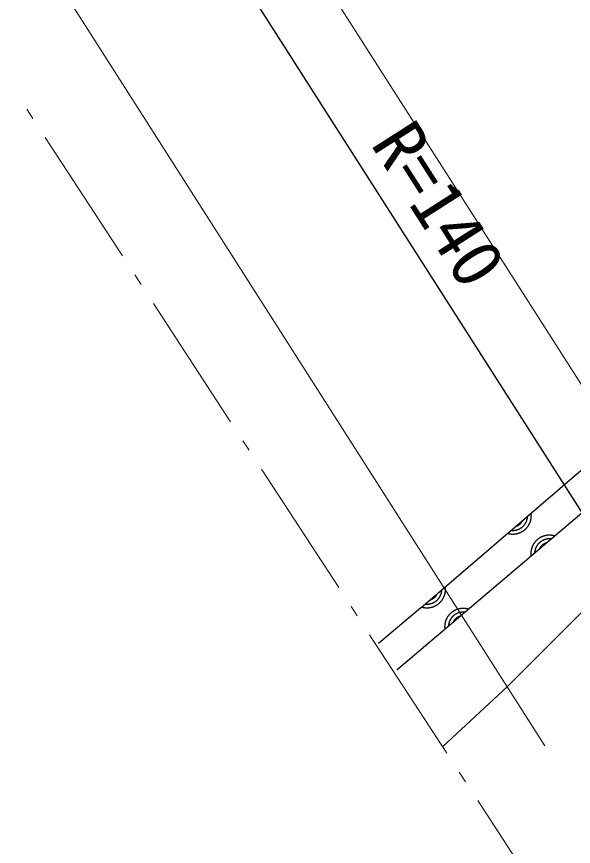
# Model space of a CAD drawing. Units: millimetres, scale not verified. Extents: x 40000 to 680000, y 20000 to 380000.
# Drawn here: x 82410 to 102099, y 261905 to 291258 of the extents above; entities that cross this region are included whole.
import ezdxf
from ezdxf.enums import TextEntityAlignment as Align

# ---------------------------------------------------------------- set-up
doc = ezdxf.new("R2010")
doc.units = ezdxf.units.MM
doc.header["$LTSCALE"] = 1000
for name, color, linetype, lineweight in [('M-BGD', 7, 'Continuous', 25), ('M-BGD-HTXT', 7, 'Continuous', 13), ('M-BMK-SRVR', 3, 'Continuous', 25), ('M-STR-HTXT', 7, 'Continuous', 13)]:
    doc.layers.add(name, color=color, linetype=linetype, lineweight=lineweight)
doc.styles.add('ＭＳ ゴシック', font='')
doc.styles.get('ＭＳ ゴシック').set_extended_font_data('MS Gothic')

msp = doc.modelspace()

# ---------------------------------------------------------------- linework, layer by layer
at = {"layer": 'M-BGD'}
for p, q in [((96699, 270340), (112972, 284325)), ((113670, 283276), (95853, 268140)), ((99764, 267561), (103743, 271540)), ((96699, 270340), (95204, 269083)), ((97478, 265444), (99764, 267561))]:
    msp.add_line(p, q, dxfattribs=at)
for points in [[(99771, 272979), (99782, 272976), (99793, 272973), (99804, 272970), (99816, 272968), (99827, 272965), (99838, 272963), (99850, 272961), (99861, 272959), (99872, 272958), (99884, 272956), (99895, 272955), (99907, 272954), (99919, 272954), (99930, 272953), (99942, 272953), (99953, 272952), (99965, 272952), (99976, 272953), (99988, 272953), (99999, 272954), (100011, 272955), (100022, 272956), (100034, 272957), (100045, 272958), (100057, 272960), (100068, 272962), (100080, 272964), (100091, 272966), (100102, 272969), (100114, 272971), (100125, 272974), (100136, 272977), (100147, 272981), (100158, 272984), (100169, 272988), (100180, 272992), (100191, 272996), (100201, 273000), (100212, 273004), (100223, 273009), (100233, 273014), (100244, 273019), (100254, 273024), (100264, 273029), (100275, 273035), (100285, 273040), (100295, 273046), (100304, 273052), (100314, 273058), (100324, 273065), (100333, 273071), (100343, 273078), (100352, 273085), (100361, 273092), (100370, 273099), (100379, 273107), (100388, 273114), (100396, 273122), (100405, 273130), (100413, 273138), (100422, 273146), (100430, 273154), (100437, 273163), (100445, 273171), (100453, 273180), (100460, 273189), (100468, 273198), (100475, 273207), (100482, 273216), (100489, 273225), (100495, 273235), (100502, 273244), (100508, 273254), (100514, 273264), (100520, 273274), (100526, 273284), (100532, 273294), (100537, 273304), (100542, 273314), (100547, 273325), (100552, 273335), (100557, 273346), (100561, 273356), (100566, 273367), (100570, 273378), (100574, 273389), (100578, 273400), (100581, 273411), (100585, 273422), (100588, 273433), (100591, 273444), (100593, 273455), (100596, 273467), (100598, 273478), (100601, 273489), (100603, 273501), (100604, 273512), (100606, 273524), (100607, 273535), (100608, 273547), (100609, 273558), (100610, 273570), (100611, 273581), (100611, 273593), (100611, 273604), (100611, 273616), (100611, 273627), (100610, 273639), (100610, 273650), (100609, 273662), (100608, 273673), (100606, 273685), (100605, 273696)], [(99896, 273087), (99905, 273086), (99914, 273085), (99924, 273084), (99933, 273084), (99942, 273083), (99951, 273083), (99961, 273083), (99970, 273083), (99979, 273084), (99989, 273084), (99998, 273085), (100007, 273086), (100016, 273087), (100026, 273088), (100035, 273089), (100044, 273091), (100053, 273092), (100062, 273094), (100072, 273096), (100081, 273098), (100090, 273100), (100099, 273103), (100108, 273105), (100116, 273108), (100125, 273111), (100134, 273114), (100143, 273117), (100152, 273121), (100160, 273124), (100169, 273128), (100177, 273132), (100186, 273136), (100194, 273140), (100202, 273144), (100210, 273149), (100218, 273153), (100227, 273158), (100234, 273163), (100242, 273168), (100250, 273173), (100258, 273178), (100265, 273184), (100273, 273189), (100280, 273195), (100287, 273201), (100295, 273207), (100302, 273213), (100309, 273219), (100315, 273225), (100322, 273232), (100329, 273238), (100335, 273245), (100342, 273252), (100348, 273259), (100354, 273266), (100360, 273273), (100366, 273280), (100372, 273287), (100377, 273295), (100383, 273302), (100388, 273310), (100393, 273318), (100398, 273325), (100403, 273333), (100408, 273341), (100413, 273349), (100417, 273357), (100422, 273366), (100426, 273374), (100430, 273382), (100434, 273391), (100438, 273399), (100441, 273408), (100445, 273417), (100448, 273425), (100451, 273434), (100454, 273443), (100457, 273452), (100460, 273461), (100462, 273470), (100465, 273479), (100467, 273488), (100469, 273497), (100471, 273506), (100472, 273515), (100474, 273524), (100475, 273533), (100476, 273543), (100478, 273552), (100478, 273561), (100479, 273570), (100480, 273580), (100480, 273589)], [(100060, 273228), (100066, 273230), (100073, 273232), (100080, 273234), (100086, 273236), (100093, 273238), (100099, 273241), (100106, 273243), (100112, 273246), (100119, 273249), (100125, 273252), (100131, 273255), (100138, 273258), (100144, 273261), (100150, 273265), (100156, 273268), (100162, 273272), (100168, 273276), (100174, 273279), (100180, 273283), (100185, 273287), (100191, 273291), (100197, 273296), (100202, 273300), (100208, 273304), (100213, 273309), (100218, 273313), (100223, 273318), (100228, 273323), (100233, 273328), (100238, 273333), (100243, 273338), (100248, 273343), (100253, 273348), (100257, 273354), (100262, 273359), (100266, 273364), (100270, 273370), (100274, 273376), (100278, 273381), (100282, 273387), (100286, 273393), (100290, 273399), (100294, 273405), (100297, 273411), (100301, 273417), (100304, 273423), (100307, 273429), (100310, 273436), (100313, 273442), (100316, 273448)], [(101438, 272884), (101427, 272888), (101416, 272891), (101405, 272894), (101394, 272896), (101382, 272899), (101371, 272901), (101360, 272903), (101348, 272905), (101337, 272907), (101325, 272908), (101314, 272909), (101302, 272910), (101291, 272911), (101279, 272912), (101268, 272912), (101256, 272913), (101245, 272913), (101233, 272912), (101221, 272912), (101210, 272911), (101198, 272911), (101187, 272910), (101175, 272909), (101164, 272907), (101152, 272906), (101141, 272904), (101130, 272902), (101118, 272900), (101107, 272897), (101096, 272895), (101084, 272892), (101073, 272889), (101062, 272886), (101051, 272882), (101040, 272879), (101029, 272875), (101018, 272871), (101008, 272867), (100997, 272862), (100986, 272858), (100976, 272853), (100965, 272848), (100955, 272843), (100945, 272838), (100934, 272832), (100924, 272827), (100914, 272821), (100904, 272815), (100895, 272809), (100885, 272802), (100875, 272796), (100866, 272789), (100857, 272782), (100847, 272775), (100838, 272768), (100829, 272761), (100821, 272753), (100812, 272746), (100803, 272738), (100795, 272730), (100787, 272722), (100779, 272714), (100771, 272705), (100763, 272697), (100755, 272688), (100748, 272679), (100740, 272670), (100733, 272661), (100726, 272652), (100719, 272643), (100712, 272633), (100706, 272624), (100700, 272614), (100693, 272604), (100687, 272595), (100681, 272585), (100676, 272574), (100670, 272564), (100665, 272554), (100660, 272544), (100655, 272533), (100650, 272523), (100646, 272512), (100641, 272501), (100637, 272491), (100633, 272480), (100629, 272469), (100626, 272458), (100622, 272447), (100619, 272436), (100616, 272425), (100613, 272413), (100610, 272402), (100608, 272391), (100606, 272379), (100604, 272368), (100602, 272357), (100600, 272345), (100599, 272334), (100597, 272322), (100596, 272311), (100596, 272299), (100595, 272288), (100595, 272276), (100594, 272265), (100594, 272253), (100595, 272241), (100595, 272230), (100596, 272218), (100596, 272207), (100597, 272195), (100599, 272184), (100600, 272172)], [(101313, 272778), (101304, 272779), (101294, 272780), (101285, 272781), (101276, 272781), (101266, 272781), (101257, 272782), (101248, 272782), (101239, 272782), (101229, 272781), (101220, 272781), (101211, 272780), (101201, 272780), (101192, 272779), (101183, 272778), (101174, 272776), (101164, 272775), (101155, 272773), (101146, 272772), (101137, 272770), (101128, 272768), (101119, 272765), (101110, 272763), (101101, 272761), (101092, 272758), (101083, 272755), (101074, 272752), (101066, 272749), (101057, 272745), (101048, 272742), (101040, 272738), (101031, 272734), (101023, 272731), (101014, 272726), (101006, 272722), (100998, 272718), (100990, 272713), (100982, 272709), (100974, 272704), (100966, 272699), (100958, 272694), (100950, 272688), (100943, 272683), (100935, 272678), (100928, 272672), (100920, 272666), (100913, 272660), (100906, 272654), (100899, 272648), (100892, 272642), (100886, 272635), (100879, 272629), (100872, 272622), (100866, 272616), (100860, 272609), (100853, 272602), (100847, 272595), (100842, 272587), (100836, 272580), (100830, 272573), (100825, 272565), (100819, 272558), (100814, 272550), (100809, 272542), (100804, 272534), (100799, 272526), (100794, 272518), (100790, 272510), (100785, 272502), (100781, 272494), (100777, 272485), (100773, 272477), (100769, 272468), (100766, 272460), (100762, 272451), (100759, 272443), (100755, 272434), (100752, 272425), (100750, 272416), (100747, 272407), (100744, 272398), (100742, 272389), (100740, 272380), (100737, 272371), (100736, 272362), (100734, 272353), (100732, 272344), (100731, 272335), (100729, 272325), (100728, 272316), (100727, 272307), (100727, 272298), (100726, 272288), (100726, 272279)], [(101148, 272638), (101141, 272636), (101135, 272634), (101128, 272632), (101121, 272630), (101115, 272627), (101108, 272625), (101102, 272622), (101095, 272620), (101089, 272617), (101082, 272614), (101076, 272611), (101070, 272608), (101064, 272605), (101058, 272601), (101051, 272598), (101045, 272594), (101040, 272591), (101034, 272587), (101028, 272583), (101022, 272579), (101016, 272575), (101011, 272571), (101005, 272566), (101000, 272562), (100994, 272558), (100989, 272553), (100984, 272548), (100979, 272544), (100974, 272539), (100969, 272534), (100964, 272529), (100959, 272524), (100954, 272518), (100950, 272513), (100945, 272508), (100941, 272502), (100937, 272497), (100933, 272491), (100928, 272486), (100924, 272480), (100921, 272474), (100917, 272468), (100913, 272462), (100909, 272456), (100906, 272450), (100903, 272444), (100899, 272438), (100896, 272432), (100893, 272425), (100890, 272419)], [(96737, 270372), (96748, 270369), (96759, 270366), (96771, 270363), (96782, 270361), (96793, 270358), (96805, 270356), (96816, 270354), (96827, 270352), (96839, 270351), (96850, 270349), (96862, 270348), (96873, 270347), (96885, 270346), (96896, 270346), (96908, 270345), (96920, 270345), (96931, 270345), (96943, 270345), (96954, 270346), (96966, 270347), (96977, 270347), (96989, 270348), (97000, 270350), (97012, 270351), (97023, 270353), (97035, 270355), (97046, 270357), (97057, 270359), (97069, 270362), (97080, 270364), (97091, 270367), (97102, 270370), (97113, 270373), (97124, 270377), (97135, 270380), (97146, 270384), (97157, 270388), (97168, 270393), (97179, 270397), (97189, 270402), (97200, 270406), (97210, 270411), (97221, 270417), (97231, 270422), (97241, 270427), (97251, 270433), (97261, 270439), (97271, 270445), (97281, 270451), (97290, 270458), (97300, 270464), (97309, 270471), (97318, 270478), (97328, 270485), (97337, 270492), (97345, 270499), (97354, 270507), (97363, 270515), (97371, 270523), (97380, 270531), (97388, 270539), (97396, 270547), (97404, 270555), (97412, 270564), (97419, 270573), (97427, 270581), (97434, 270590), (97441, 270600), (97448, 270609), (97455, 270618), (97462, 270628), (97468, 270637), (97475, 270647), (97481, 270657), (97487, 270666), (97492, 270676), (97498, 270687), (97503, 270697), (97509, 270707), (97514, 270717), (97519, 270728), (97523, 270739), (97528, 270749), (97532, 270760), (97536, 270771), (97540, 270782), (97544, 270793), (97548, 270804), (97551, 270815), (97554, 270826), (97557, 270837), (97560, 270848), (97562, 270859), (97565, 270871), (97567, 270882), (97569, 270893), (97571, 270905), (97572, 270916), (97574, 270928), (97575, 270939), (97576, 270951), (97577, 270962), (97577, 270974), (97578, 270985), (97578, 270997), (97578, 271009), (97577, 271020), (97577, 271032), (97576, 271043), (97575, 271055), (97574, 271066), (97573, 271078), (97571, 271089)], [(96862, 270480), (96871, 270479), (96881, 270478), (96890, 270477), (96899, 270477), (96909, 270476), (96918, 270476), (96927, 270476), (96936, 270476), (96946, 270476), (96955, 270477), (96964, 270478), (96974, 270478), (96983, 270479), (96992, 270481), (97001, 270482), (97011, 270483), (97020, 270485), (97029, 270487), (97038, 270489), (97047, 270491), (97056, 270493), (97065, 270496), (97074, 270498), (97083, 270501), (97092, 270504), (97101, 270507), (97109, 270510), (97118, 270514), (97127, 270517), (97135, 270521), (97144, 270525), (97152, 270529), (97160, 270533), (97169, 270537), (97177, 270541), (97185, 270546), (97193, 270551), (97201, 270556), (97209, 270561), (97217, 270566), (97224, 270571), (97232, 270576), (97239, 270582), (97247, 270588), (97254, 270594), (97261, 270599), (97268, 270606), (97275, 270612), (97282, 270618), (97289, 270624), (97295, 270631), (97302, 270638), (97308, 270644), (97314, 270651), (97321, 270658), (97327, 270666), (97332, 270673), (97338, 270680), (97344, 270687), (97349, 270695), (97355, 270703), (97360, 270710), (97365, 270718), (97370, 270726), (97375, 270734), (97379, 270742), (97384, 270750), (97388, 270759), (97392, 270767), (97396, 270775), (97400, 270784), (97404, 270792), (97408, 270801), (97411, 270809), (97414, 270818), (97418, 270827), (97421, 270836), (97423, 270845), (97426, 270853), (97429, 270862), (97431, 270871), (97433, 270880), (97435, 270890), (97437, 270899), (97439, 270908), (97440, 270917), (97442, 270926), (97443, 270935), (97444, 270945), (97445, 270954), (97446, 270963), (97446, 270973), (97447, 270982)], [(97026, 270620), (97033, 270622), (97039, 270624), (97046, 270627), (97053, 270629), (97059, 270631), (97066, 270634), (97072, 270636), (97079, 270639), (97085, 270642), (97092, 270645), (97098, 270648), (97104, 270651), (97110, 270654), (97116, 270658), (97122, 270661), (97128, 270665), (97134, 270668), (97140, 270672), (97146, 270676), (97152, 270680), (97157, 270684), (97163, 270688), (97169, 270693), (97174, 270697), (97179, 270702), (97185, 270706), (97190, 270711), (97195, 270716), (97200, 270721), (97205, 270726), (97210, 270731), (97214, 270736), (97219, 270741), (97224, 270746), (97228, 270752), (97232, 270757), (97237, 270763), (97241, 270768), (97245, 270774), (97249, 270780), (97253, 270786), (97256, 270792), (97260, 270798), (97264, 270804), (97267, 270810), (97270, 270816), (97274, 270822), (97277, 270828), (97280, 270835), (97283, 270841)], [(98390, 270295), (98379, 270298), (98368, 270301), (98357, 270304), (98345, 270307), (98334, 270309), (98323, 270311), (98311, 270313), (98300, 270315), (98288, 270317), (98277, 270318), (98265, 270320), (98254, 270321), (98242, 270321), (98231, 270322), (98219, 270323), (98208, 270323), (98196, 270323), (98185, 270323), (98173, 270322), (98161, 270322), (98150, 270321), (98138, 270320), (98127, 270319), (98115, 270317), (98104, 270316), (98093, 270314), (98081, 270312), (98070, 270310), (98059, 270307), (98047, 270305), (98036, 270302), (98025, 270299), (98014, 270296), (98003, 270292), (97992, 270289), (97981, 270285), (97970, 270281), (97959, 270277), (97948, 270272), (97938, 270268), (97927, 270263), (97917, 270258), (97906, 270253), (97896, 270248), (97886, 270242), (97876, 270237), (97866, 270231), (97856, 270225), (97846, 270219), (97837, 270212), (97827, 270206), (97818, 270199), (97808, 270192), (97799, 270185), (97790, 270178), (97781, 270171), (97772, 270163), (97763, 270156), (97755, 270148), (97747, 270140), (97738, 270132), (97730, 270124), (97722, 270115), (97714, 270107), (97707, 270098), (97699, 270089), (97692, 270080), (97685, 270071), (97678, 270062), (97671, 270053), (97664, 270044), (97657, 270034), (97651, 270024), (97645, 270015), (97639, 270005), (97633, 269995), (97627, 269985), (97622, 269975), (97617, 269964), (97611, 269954), (97606, 269943), (97602, 269933), (97597, 269922), (97593, 269912), (97589, 269901), (97585, 269890), (97581, 269879), (97577, 269868), (97574, 269857), (97570, 269846), (97567, 269835), (97565, 269824), (97562, 269812), (97559, 269801), (97557, 269790), (97555, 269778), (97553, 269767), (97552, 269755), (97550, 269744), (97549, 269732), (97548, 269721), (97547, 269709), (97547, 269698), (97546, 269686), (97546, 269675), (97546, 269663), (97546, 269652), (97547, 269640), (97547, 269629), (97548, 269617), (97549, 269605), (97550, 269594), (97552, 269582)], [(98264, 270188), (98255, 270189), (98246, 270190), (98237, 270191), (98227, 270191), (98218, 270192), (98209, 270192), (98199, 270192), (98190, 270192), (98181, 270192), (98171, 270191), (98162, 270191), (98153, 270190), (98144, 270189), (98134, 270188), (98125, 270187), (98116, 270185), (98107, 270184), (98098, 270182), (98089, 270180), (98079, 270178), (98070, 270176), (98061, 270173), (98052, 270171), (98044, 270168), (98035, 270165), (98026, 270162), (98017, 270159), (98008, 270156), (98000, 270152), (97991, 270148), (97983, 270145), (97974, 270141), (97966, 270137), (97958, 270132), (97949, 270128), (97941, 270123), (97933, 270119), (97925, 270114), (97917, 270109), (97910, 270104), (97902, 270099), (97894, 270093), (97887, 270088), (97879, 270082), (97872, 270076), (97865, 270070), (97858, 270064), (97851, 270058), (97844, 270052), (97837, 270046), (97830, 270039), (97824, 270032), (97818, 270026), (97811, 270019), (97805, 270012), (97799, 270005), (97793, 269998), (97787, 269990), (97782, 269983), (97776, 269975), (97771, 269968), (97765, 269960), (97760, 269952), (97755, 269944), (97751, 269937), (97746, 269928), (97741, 269920), (97737, 269912), (97733, 269904), (97729, 269896), (97725, 269887), (97721, 269879), (97717, 269870), (97714, 269861), (97710, 269853), (97707, 269844), (97704, 269835), (97701, 269826), (97698, 269817), (97696, 269808), (97693, 269799), (97691, 269790), (97689, 269781), (97687, 269772), (97685, 269763), (97684, 269754), (97682, 269745), (97681, 269736), (97680, 269726), (97679, 269717), (97678, 269708), (97678, 269698), (97677, 269689)], [(98100, 270048), (98093, 270046), (98086, 270044), (98080, 270042), (98073, 270040), (98066, 270038), (98060, 270035), (98053, 270033), (98047, 270030), (98040, 270027), (98034, 270024), (98028, 270021), (98021, 270018), (98015, 270015), (98009, 270012), (98003, 270008), (97997, 270005), (97991, 270001), (97985, 269997), (97979, 269993), (97974, 269989), (97968, 269985), (97962, 269981), (97957, 269977), (97951, 269972), (97946, 269968), (97941, 269963), (97935, 269959), (97930, 269954), (97925, 269949), (97920, 269944), (97916, 269939), (97911, 269934), (97906, 269929), (97901, 269923), (97897, 269918), (97893, 269913), (97888, 269907), (97884, 269901), (97880, 269896), (97876, 269890), (97872, 269884), (97868, 269878), (97865, 269872), (97861, 269866), (97858, 269860), (97854, 269854), (97851, 269848), (97848, 269842), (97845, 269835), (97842, 269829)]]:
    msp.add_lwpolyline(points, dxfattribs=at)
at = {"layer": 'M-BGD-HTXT'}
for p, q in [((82767, 287983), (82985, 287648)), ((83422, 286978), (86153, 282790)), ((86590, 282120), (86809, 281784)), ((87246, 281114), (89977, 276926)), ((90414, 276256), (90632, 275921)), ((91069, 275251), (93801, 271063)), ((94238, 270393), (94456, 270057)), ((94893, 269387), (97624, 265199)), ((98061, 264529), (98280, 264194)), ((98717, 263524), (101901, 258641))]:
    msp.add_line(p, q, dxfattribs=at)
at = {"layer": 'M-BMK-SRVR'}
msp.add_line((86194, 299105), (109391, 262739), dxfattribs=at)
at = {"layer": 'M-STR-HTXT'}
for p, q in [((88236, 300408), (107795, 269746)), ((81529, 296129), (101088, 265467))]:
    msp.add_line(p, q, dxfattribs=at)

# ---------------------------------------------------------------- texts
at = {"layer": 'M-BMK-SRVR', "style": 'ＭＳ ゴシック'}
msp.add_text('R=140', height=1833, rotation=302.544, dxfattribs=at).set_placement((96113, 283833), align=Align.BOTTOM_CENTER)

doc.saveas('drawing.dxf')
